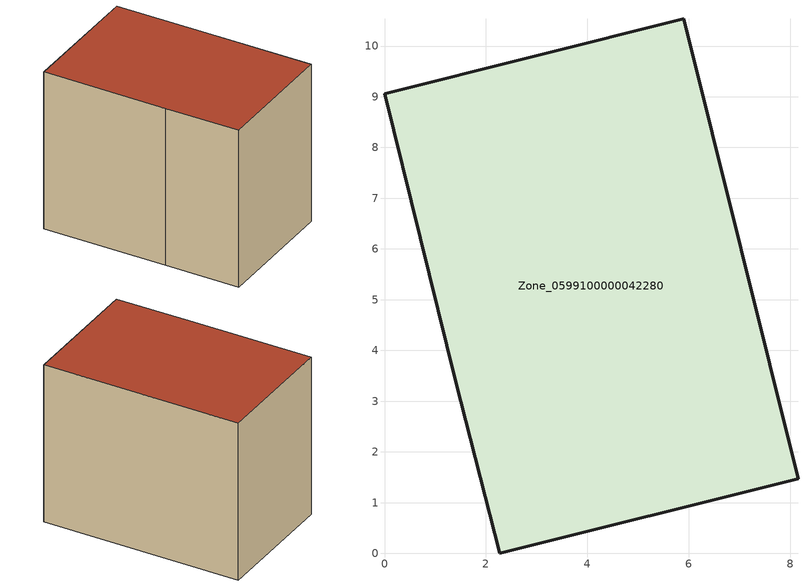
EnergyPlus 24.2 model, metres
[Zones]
Zone_0599100000042280
 floor ground (C_G): 5.9,10.54 8.15,1.47 2.27,0 1.41,3.38 0,9.06 z0
 wall outside (C_F): 1.41,3.38 2.27,0 8.15,1.47 5.9,10.54 0,9.06 1.41,3.38 z0:7.65
 roof outside (C_R): 8.15,1.47 5.9,10.54 0,9.06 1.41,3.38 2.27,0 z7.65
[BUILDING]
Pand.0599100000042280: North Axis=0; Terrain=City; Loads Convergence Tolerance Value=0.04; Temperature Convergence Tolerance Value=0.4; Solar Distribution=FullExterior; Maximum Number of Warmup Days=25; Minimum Number of Warmup Days=1
[Site:Location]
Rotterdam.The.Hague.AP_ZH_NLD Design_Conditions: Latitude=51.96; Longitude=4.45; Time Zone=1; Elevation=-4.5
[SITE:GROUNDTEMPERATURE:BUILDINGSURFACE]
18, 18, 18, 18, 18, 18, 18, 18, 18, 18, 18, 18
[MATERIAL] Thermal Absorptance=0.9; Solar Absorptance=0.7; Visible Absorptance=0.7
Name | Roughness | Thickness | Conductivity | Density | Specific Heat
G.TC.1965-1974 | MediumSmooth | 0.15 | 0.882353 | 540 | 1210
F.TC.1965-1974 | Rough | 0.3 | 0.697674 | 1920 | 840
R.TC.1965-1974 | MediumRough | 0.2 | 0.232558 | 1500 | 1000
[CONSTRUCTION]
C_G: G.TC.1965-1974
C_F: F.TC.1965-1974
C_R: R.TC.1965-1974
[ZONE]
Zone_0599100000042280: Type=1; Multiplier=1; Ceiling Height=Autocalculate; Volume=Autocalculate; Floor Area=autocalculate; Part of Total Floor Area=Yes
[ZONEINFILTRATION:DESIGNFLOWRATE]
Infil_Zone_0599100000042280: Zone or ZoneList or Space or SpaceList=Zone_0599100000042280; Schedule=AlwaysOn; Design Flow Rate Calculation Method=Flow/Area; Flow Rate per Floor Area=0.003; Constant Term Coefficient=1; Temperature Term Coefficient=0; Velocity Term Coefficient=0; Velocity Squared Term Coefficient=0
[HVACTEMPLATE:ZONE:IDEALLOADSAIRSYSTEM]
Zone_0599100000042280: Maximum Heating Supply Air Temperature=50; Minimum Cooling Supply Air Temperature=13; Maximum Heating Supply Air Humidity Ratio=0.0156; Minimum Cooling Supply Air Humidity Ratio=0.0077; Heating Limit=NoLimit; Cooling Limit=NoLimit; Dehumidification Control Type=ConstantSensibleHeatRatio; Cooling Sensible Heat Ratio=0.7; Dehumidification Setpoint=60; Humidification Control Type=None; Humidification Setpoint=30; Outdoor Air Method=None; Outdoor Air Flow Rate per Person=0.00944; Outdoor Air Flow Rate per Zone Floor Area=0; Outdoor Air Flow Rate per Zone=0; Demand Controlled Ventilation Type=None; Outdoor Air Economizer Type=NoEconomizer; Heat Recovery Type=None; Sensible Heat Recovery Effectiveness=0.7; Latent Heat Recovery Effectiveness=0.65
[ZONECONTROL:THERMOSTAT]
ThermostatControl_Zone_0599100000042280: Zone or ZoneList=Zone_0599100000042280; Control Type Schedule=DualSetpointControlType; Control 1=Thermostat_Zone_0599100000042280; Temperature Difference Between Cutout And Setpoint=0
[THERMOSTATSETPOINT:DUALSETPOINT]
Thermostat_Zone_0599100000042280: Heating Setpoint Temperature Schedule=HeatingSetpoint_Zone_0599100000042280; Cooling Setpoint Temperature Schedule=CoolingSetpoint_Zone_0599100000042280
[SCHEDULE:COMPACT]
HeatingSetpoint_Zone_0599100000042280: Through: 12/31, For: AllDays, Until: 24:00, 21
CoolingSetpoint_Zone_0599100000042280: Through: 12/31, For: AllDays, Until: 24:00, 24
DualSetpointControlType: Through: 12/31, For: AllDays, Until: 24:00, 4
AlwaysOn: Through: 12/31, For: AllDays, Until: 24:00, 1
